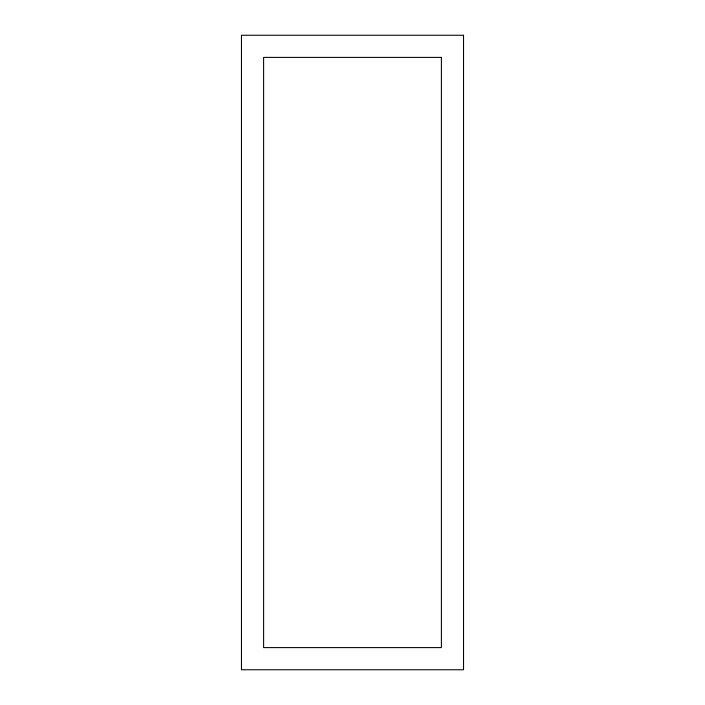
<?xml version="1.0" encoding="UTF-8"?>
<svg xmlns="http://www.w3.org/2000/svg" width="705" height="705" viewBox="0 0 705 705"><rect width="100%" height="100%" fill="white"/><g stroke="black" fill="none" stroke-linecap="round" stroke-linejoin="round"><path stroke-width="1.06" d="M463.537 35.25L241.463 35.25L241.463 669.75L463.537 669.75L463.537 35.25M441.392 57.396L263.608 57.396L263.608 647.604L441.392 647.604L441.392 57.396"/></g></svg>
